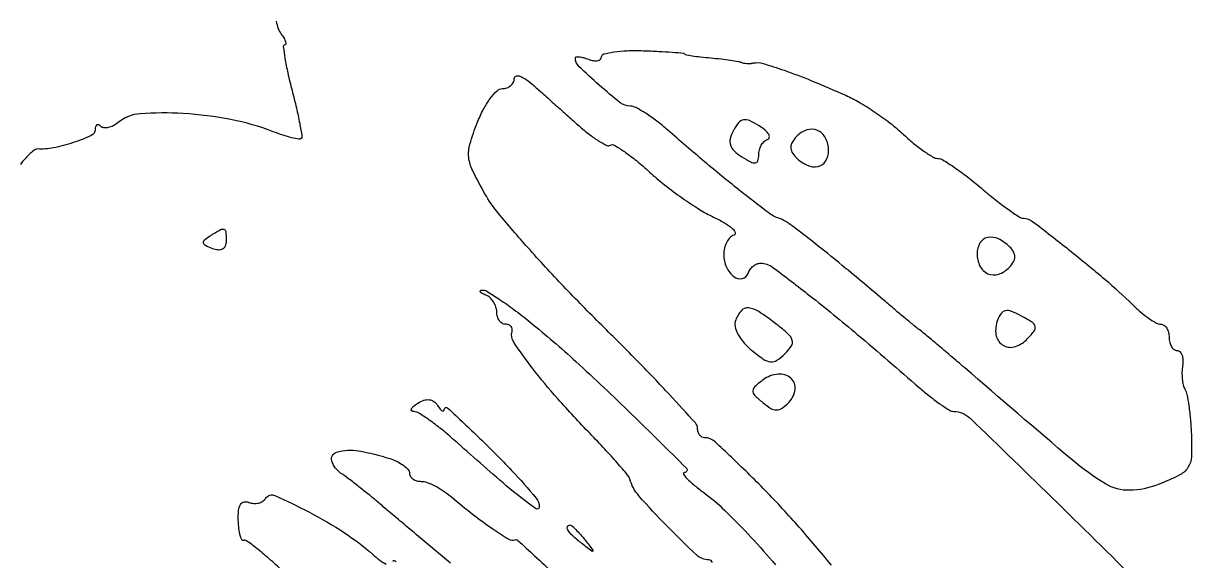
# Model space of a CAD drawing. Extents: x 0 to 367, y 0 to 579.
# Drawn here: x 68.8 to 202.6, y 369.9 to 431.5 of the extents above; entities that cross this region are included whole.
import ezdxf

# ---------------------------------------------------------------- set-up
doc = ezdxf.new("R2010")
doc.units = 0

msp = doc.modelspace()

# ---------------------------------------------------------------- linework, layer by layer
for points in [[(97.724929, 431.720312, 0.036942), (97.974215, 430.872973, 0.070086), (98.31448, 430.25, -0.026022), (98.63442, 429.769909, -0.056861), (98.815327, 429.367188, -0.115795), (98.835796, 429.105399, -0.370212), (98.712957, 429, 0.450324), (98.549783, 428.815653, 0.009622), (98.740498, 427.471473, 0.015459), (99.065389, 425.792118, 0.008976), (99.553682, 423.796503, -0.00689), (100.056353, 421.778625, -0.010743), (100.427804, 420.026216, -0.005175), (100.691882, 418.550188, -0.242621), (100.601857, 418.268524, -0.247261), (100.346896, 418.189487, -0.014391), (99.524141, 418.367413, -0.01912), (98.519147, 418.656394, -0.01267), (97.388688, 419.060821, 0.044116), (92.557467, 420.453878, 0.033473), (87.084235, 421.145144, 0.031829), (82.165466, 421.120931, 0.15732), (79.62641, 420.104911, -0.052025), (79.076358, 419.737602, -0.06759), (78.507635, 419.530107, -0.083229), (78.007954, 419.50571, -0.168598), (77.657991, 419.675343, 0.093748), (77.406963, 419.846509, 0.239266), (77.193285, 419.834059, 0.196516), (77.04725, 419.643865, 0.06678), (77, 419.291667, -0.295933), (76.558974, 418.611779, -0.024463), (74.497957, 417.810026, -0.031251), (72.214785, 417.203635, -0.067495), (70.404126, 417.090628, 0.177551), (70.096613, 417.002538, 0.026094), (69.585549, 416.587056, 0.026761), (69.010963, 416.009142, 0.020089), (68.440737, 415.316589, -0.02272)], [(161.339036, 369.413033, -0.005107), (159.5, 371.57057, 0.012754), (155.740715, 375.846701, 0.01243), (151.736742, 379.963283, 0.00647), (147.998027, 383.527184, 0.189346), (146.794241, 384, -0.128565), (146.49135, 384.079191, -0.100725), (146.233308, 384.301986, -0.089136), (146.059802, 384.635264, -0.075692), (146, 385.028038, 0.186168), (145.741994, 385.696959, 0.002621), (142.774168, 388.937581, 0.006887), (139.227501, 392.665385, 0.004432), (135.018445, 396.893492, -0.007763), (130.638109, 401.352672, -0.008655), (126.557312, 405.789312, -0.008098), (123.211313, 409.681045, -0.044374), (121.635494, 411.958639, -0.015293), (120.23223, 414.615145, -0.087534), (119.792224, 416.140865, -0.098513), (119.92812, 417.642708, -0.021919), (120.768739, 420.093185, -0.027941), (121.455084, 421.589091, -0.037443), (122.248645, 422.852373, -0.041226), (123.03187, 423.748743, -0.19498), (123.65169, 424, 0.085802), (124.166554, 424.089008, 0.093814), (124.603934, 424.344955, 0.100328), (124.896464, 424.726363, 0.114063), (125, 425.174314, -0.336471), (125.201046, 425.439247, -0.158062), (125.656328, 425.42056, -0.0665), (126.378991, 425.037551, -0.027077), (127.25, 424.341374, 0.00004), (128.319916, 423.387041, 0.000019), (129.700359, 422.15602, 0.000019), (131.145179, 420.867785, 0.000026), (132.432073, 419.72057, 0.017813), (133.603623, 418.748906, 0.026706), (134.697538, 417.995075, 0.024896), (135.612077, 417.49522, 0.256406), (136.026915, 417.516634, -0.279582), (136.460532, 417.520247, -0.016539), (137.61409, 416.780874, -0.021036), (138.991365, 415.744412, -0.013594), (140.499367, 414.436715, 0.018525), (142.214753, 412.978562, 0.013491), (144.222161, 411.482418, 0.013664), (146.205687, 410.165263, 0.028957), (147.822942, 409.27973, -0.020659), (149.092542, 408.611681, -0.048602), (149.961406, 407.987685, -0.113866), (150.301281, 407.515707, -0.43653), (150.168418, 407.222806, 0.124767), (149.721411, 406.936288, 0.06837), (149.343223, 406.402056, 0.061359), (149.087036, 405.715036, 0.058657), (149, 404.975684, 0.105823), (149.308058, 403.536444, 0.122906), (150.171531, 402.43824, 0.222023), (151.108992, 402.225704, 0.264693), (151.774316, 402.822949, -0.075209), (152.003923, 403.272857, -0.067335), (152.363868, 403.654241, -0.070382), (152.794393, 403.911907, -0.100026), (153.230341, 404, -0.161831), (154.558127, 403.558689, -0.005924), (158.830041, 400.286776, -0.009008), (164.287509, 395.842119, -0.003947), (171.365558, 389.765973, 0.011879), (172.626626, 388.717694, 0.015832), (173.823135, 387.830375, 0.013067), (174.848904, 387.157878, 0.134536), (175.330222, 387.015973, -0.189034), (177.207149, 386.238089, -0.002136), (187.164323, 376.566919, -0.001495), (197.227317, 366.649945, -0.415479)], [(147.694554, 369.704175, 0.191356), (147.557932, 369.916779, 0.156635), (147.298799, 370, -0.190111), (145.87349, 370.562256, -0.011071), (142.46437, 373.891994, -0.014249), (139.27381, 377.340666, -0.110399), (138.23137, 379.257314, 0.105247), (137.982932, 379.725396, 0.004882), (136.807782, 381.099711, 0.007909), (135.361992, 382.705487, 0.005579), (133.688879, 384.465839, -0.011142), (129.980102, 388.455957, -0.01845), (127.055121, 392.002164, -0.014676), (124.93624, 394.948637, -0.224193), (124.75, 396.156357, 0.118197), (124.766977, 396.477676, 0.136893), (124.632812, 396.75218, 0.1241), (124.362732, 396.935826, 0.087778), (124, 397, -0.140362), (123.618662, 397.109202, -0.099913), (123.29375, 397.416146, -0.085122), (123.074923, 397.8752, -0.068857), (123, 398.416667, 0.080074), (122.906632, 398.995939, 0.064399), (122.632812, 399.565351, 0.065245), (122.227909, 400.039141, 0.087674), (121.75, 400.337719, -0.02502), (121.317305, 400.538028, -0.116805), (121.1115, 400.717133, -0.412486), (121.132294, 400.845694, -0.134136), (121.331703, 400.921053, -0.163931), (121.850275, 400.79945, -0.008881), (123.282477, 399.875247, -0.013077), (124.966092, 398.680957, -0.009111), (126.80471, 397.25, -0.015484), (132.071646, 392.717951, -0.007825), (138.436267, 386.703038, -0.002522), (144.710485, 380.522836, -0.669085), (144.494687, 380, 0.582296), (144.39534, 379.824946, 0.057038), (144.76652, 379.339063, 0.029205), (145.550144, 378.614736, 0.012988), (146.66038, 377.75, -0.033608), (149.117855, 375.667702, -0.01411), (152.144395, 372.561716, -0.00783), (154.92289, 369.448, -0.642275)], [(117.703618, 369.619652, 0.000908), (115.873303, 371.154997, -0.000501), (114.040786, 372.689647, -0.000454), (112.151119, 374.278308, -0.000455), (110.462878, 375.702876, -0.001464), (109.343271, 376.654997, 0.00685), (108.366996, 377.467268, 0.004381), (107.211716, 378.385357, 0.004401), (106.063674, 379.265243, 0.008195), (105.115512, 379.954729, -0.168306), (104.115532, 381.340844, -0.415931), (104.65482, 382.335427, -0.112839), (107.178628, 382.489284, -0.038899), (110.75, 381.609252, -0.035), (111.611266, 381.255897, -0.045306), (112.339062, 380.809828, -0.052452), (112.845532, 380.342511, -0.18217), (113, 379.932612, 0.142981), (113.103823, 379.576969, 0.099612), (113.395678, 379.273955, 0.084221), (113.832112, 379.069801, 0.067475), (114.34699, 379, -0.088944), (115.005704, 378.881888, -0.029573), (115.906898, 378.485937, -0.028362), (116.873639, 377.919753, -0.028726), (117.765797, 377.25, 0.009704), (120.322229, 375.174312, 0.016417), (122.551612, 373.549702, 0.012024), (124.3908, 372.363383, 0.228806), (125.052719, 372.297669, -0.278408), (125.423503, 372.225533, -0.003254), (127.336965, 370.472315, -0.008683), (129.541304, 368.353584, -0.005421)], [(98.456319, 368.735524, 0.008883), (96.903763, 370.148675, 0.01394), (95.515294, 371.301143, 0.007955), (94.333503, 372.197677, 0.276034), (94, 372.229265, -0.416879), (93.800202, 372.30123, -0.045289), (93.617029, 372.811551, -0.034784), (93.473069, 373.582702, -0.018818), (93.398397, 374.545689, -0.032134), (93.425809, 375.66475, -0.112416), (93.646387, 376.347176, -0.2084), (94.050041, 376.637401, -0.145731), (94.616372, 376.593717, 0.074641), (95.165282, 376.472467, 0.075652), (95.722951, 376.518647, 0.081865), (96.203581, 376.720157, 0.114713), (96.530425, 377.049229, -0.375737), (97.5919, 377.375708, -0.015341), (101.485914, 375.489276, -0.023984), (105.544365, 373.112648, -0.037753), (108.75, 370.659523, 0.021943), (109.615489, 369.952763, 0.048699), (110.343561, 369.512784, 0.101017)], [(111.080738, 369.84551, -0.312673), (111.241942, 369.934733, -0.167597), (111.480945, 369.824344, -0.043121)]]:
    msp.add_lwpolyline(points, format="xyb")
for points in [[(144.5, 427.987301, 0.365139), (144.573828, 427.899684, 0.004208), (145.38125, 427.767734, 0.010301), (146.349759, 427.638183, 0.00625), (147.5, 427.52292, -0.006248), (148.685458, 427.404132, -0.008172), (149.765625, 427.264331, -0.006273), (150.662924, 427.121734, -0.072897), (151, 427.011643, 0.072692), (151.255509, 426.928077, 0.029315), (151.621111, 426.886828, 0.028246), (152.026313, 426.887938, 0.031931), (152.412291, 426.935676, -0.119091), (153.489408, 426.881593, -0.012531), (155.906275, 426.101284, -0.013209), (159.039659, 424.908356, -0.006503), (162.962158, 423.235162, -0.028376), (164.507446, 422.444492, -0.015773), (166.299673, 421.317819, -0.015691), (168.047358, 420.059182, -0.024405), (169.462158, 418.857035, 0.015038), (170.698588, 417.765926, 0.019343), (171.901384, 416.843389, 0.017463), (172.944385, 416.159028, 0.135212), (173.5, 416.001081, -0.136375), (174.086537, 415.832896, -0.012282), (175.38125, 414.994066, -0.015245), (176.895012, 413.8905, -0.011325), (178.5, 412.584422, 0.009062), (180.091191, 411.277558, 0.012675), (181.56266, 410.172509, 0.009044), (182.817623, 409.312664, 0.141677), (183.309056, 409.160039, -0.160246), (184.36359, 408.790049, -0.003802), (188.532616, 405.5355, -0.009212), (192.640682, 402.152843, -0.017519), (195.795455, 399.258815, 0.019127), (196.74428, 398.394009, 0.023374), (197.697017, 397.663527, 0.022798), (198.538585, 397.133807, 0.129771), (199.045455, 397, -0.154765), (199.409505, 396.88455, -0.09778), (199.719602, 396.559375, -0.080164), (199.928872, 396.073566, -0.061768), (200, 395.5, 0.058858), (200.067764, 394.92633, 0.077879), (200.267758, 394.440625, 0.096426), (200.563831, 394.115264, 0.161439), (200.911516, 394, -0.202195), (201.236573, 393.862947, -0.107275), (201.472438, 393.485937, -0.077134), (201.582081, 392.919945, -0.049328), (201.541034, 392.25, 0.034437), (201.473623, 391.510613, 0.030319), (201.503482, 390.736402, 0.031553), (201.617454, 390.04014, 0.075585), (201.809192, 389.554773, -0.084344), (202.034287, 388.954601, -0.011999), (202.253221, 387.65207, -0.013371), (202.4356, 386.083997, -0.01104), (202.548219, 384.404826, -0.021596), (202.55263, 381.814325, -0.13614), (202.150978, 380.569445, -0.133688), (201.162079, 379.698115, -0.020549), (198.743093, 378.631219, -0.088011), (195.462785, 377.970625, -0.142497), (192.732328, 378.696793, -0.040471), (188.879247, 381.470411, -0.001863), (176.592672, 392, 0.001432), (174.96598, 393.396505, 0.00173), (173.430463, 394.697959, 0.001468), (172.130721, 395.78537, 0.011794), (171.519657, 396.269647, -0.009171), (170.946998, 396.718617, -0.001726), (169.918274, 397.561985, -0.001846), (168.723328, 398.555984, -0.00169), (167.5, 399.588313, 0.002593), (162.610102, 403.699647, 0.007051), (159.090868, 406.544517, 0.006801), (156.500007, 408.5228, 0.078095), (155.36755, 409.116186, -0.080973), (154.097588, 409.790906, -0.005052), (150.727626, 412.406697, -0.007433), (146.803141, 415.613081, -0.005672), (142.60101, 419.234027, 0.01743), (141.32544, 420.281946, 0.021123), (140.057086, 421.169625, 0.020267), (138.945223, 421.817906, 0.119078), (138.295455, 421.984027, -0.164143), (137.149547, 422.387629, -0.014185), (134.730679, 424.393766, -0.012908), (132.410869, 426.540109, -0.202295), (132, 427.51407, -0.371785), (132.105359, 427.636178, -0.06215), (132.440625, 427.643843, -0.042993), (132.924615, 427.55216, -0.02332), (133.5, 427.361626, 0.048874), (134.07468, 427.20336, 0.089368), (134.559321, 427.206847, 0.139162), (134.877006, 427.365037, 0.211173), (134.999815, 427.643011, -0.341356), (135.252257, 427.969834, -0.027153), (136.395051, 428.202565, -0.027886), (137.928813, 428.342297, -0.016959), (139.749815, 428.344445, -0.003973), (141.571223, 428.270307, -0.006604), (143.104633, 428.175367, -0.001747), (144.422285, 428.071668, -0.390386)], [(150.099887, 419.18664, 0.060249), (149.738194, 418.256993, 0.141851), (149.761151, 417.519844, 0.129355), (150.180864, 416.865371, 0.046292), (151.070118, 416.188284, 0.018083), (152.100475, 415.595484, 0.150978), (152.622881, 415.497054, 0.305163), (152.908418, 415.740421, 0.068253), (153, 416.408193, -0.065881), (153.075429, 416.978175, -0.064426), (153.296649, 417.513581, -0.069852), (153.623721, 417.935036, -0.112876), (154.009869, 418.169956, 0.277728), (154.212728, 418.407289, 0.181469), (154.141435, 418.770946, 0.081512), (153.73005, 419.244476, 0.033663), (153.039638, 419.743172, 0.031865), (151.940371, 420.335934, 0.155723), (151.247821, 420.420753, 0.179655), (150.691115, 420.085064, 0.045347)], [(157.320947, 418.498491, 0.052109), (156.826402, 417.844203, 0.131825), (156.662373, 417.275859, 0.140055), (156.808861, 416.724003, 0.061988), (157.27621, 416.12379, 0.085266), (158.556204, 415.219087, 0.163653), (159.79026, 415.069376, 0.208826), (160.663896, 415.687078, 0.136748), (161, 416.893011, 0.115428), (160.663475, 418.331321, 0.176717), (159.746204, 419.205408, 0.184672), (158.514814, 419.262393, 0.12577)], [(92, 406.531385, -0.093544), (91.891612, 405.957113, -0.176772), (91.583846, 405.608341, -0.15226), (91.084741, 405.509427, -0.065056), (90.416154, 405.670548, -0.027745), (89.631939, 406.02253, -0.234956), (89.410219, 406.325417, -0.265879), (89.531281, 406.657711, -0.034191), (90.166154, 407.123851, -0.009729), (91.35408, 407.844864, -0.212762), (91.749122, 407.88721, -0.305384), (91.960455, 407.617998, -0.01819)], [(178, 405.106989, 0.115428), (178.336525, 403.668679, 0.176717), (179.253796, 402.794592, 0.184672), (180.485186, 402.737607, 0.12577), (181.679053, 403.501509, 0.052109), (182.173598, 404.155797, 0.131825), (182.337627, 404.724141, 0.140055), (182.191139, 405.275997, 0.061988), (181.72379, 405.87621, 0.085266), (180.443796, 406.780913, 0.163653), (179.20974, 406.930624, 0.208826), (178.336104, 406.312922, 0.136748)], [(150.360727, 397.497655, 0.140821), (150.296758, 396.760891, 0.071411), (150.606046, 395.874659, 0.058914), (151.239734, 394.9405, 0.042606), (152.142111, 394.062168, 0.020082), (153.525871, 393.017682, 0.123196), (154.35557, 392.704185, 0.174975), (155.085574, 392.87537, 0.05079), (156, 393.612224, 0.052063), (156.73169, 394.504199, 0.220463), (156.831637, 395.170088, 0.140111), (156.387964, 395.872425, 0.017885), (155, 397.025476, 0.018846), (152.992349, 398.458022, 0.120742), (151.824442, 398.873455, 0.239214), (151.011561, 398.559875, 0.091911)], [(180.352381, 397.475907, 0.127641), (180.165855, 395.824864, 0.208071), (180.89294, 394.643468, 0.217195), (182.222255, 394.400113, 0.135499), (183.623808, 395.195236, 0.025276), (184.511699, 396.177741, 0.221488), (184.652253, 396.731945, 0.204373), (184.322634, 397.223437, 0.021366), (183.101828, 397.945503, 0.02771), (181.960315, 398.477326, 0.13831), (181.264729, 398.551133, 0.195948), (180.768215, 398.242495, 0.065403)], [(153.517295, 390.636305, 0.02351), (152.553901, 389.85982, 0.208796), (152.330023, 389.376426, 0.205195), (152.530441, 388.878581, 0.022649), (153.459888, 388.03329, 0.034299), (154.392978, 387.36128, 0.144247), (155.051542, 387.179681, 0.155218), (155.675397, 387.390188, 0.041652), (156.473977, 388.085903, 0.163622), (157.171663, 389.543212, 0.250334), (156.678332, 390.820994, 0.206022), (155.207873, 391.284572, 0.133386)], [(116.984687, 387.233175, -0.64839), (117.381305, 387.400595, -0.004134), (121.040355, 383.927556, -0.010284), (124.689848, 380.257871, -0.018445), (127.508032, 377.078106, -0.167507), (127.871442, 376.101886, -0.617121), (127.450745, 375.877811, -0.023524), (124.092206, 378.503056, -0.004243), (118.124087, 383.726797, 0.012129), (116.66311, 384.96541, 0.01603), (115.270825, 386.017037, 0.013422), (114.074718, 386.814438, 0.131414), (113.5, 386.99211, -0.183703), (113.262117, 387.093205, -0.325746), (113.226622, 387.293058, -0.108671), (113.47028, 387.600274, -0.029978), (113.973607, 387.962526, -0.058625), (114.661663, 388.292169, -0.11243), (115.267172, 388.35644, -0.129779), (115.782841, 388.152692, -0.092797), (116.208294, 387.697214, 0.026348), (116.502991, 387.2835, 0.090357), (116.750305, 387.067052, 0.307187), (116.904988, 387.075934, 0.227949)], [(133.127555, 372.25, -0.001576), (134.00764, 371.120493, -0.377591), (134, 371, -0.377591), (133.879507, 370.99236, -0.001576), (132.75, 371.872445, -0.017685), (131.693241, 372.76332, -0.065617), (131.130484, 373.426111, -0.241985), (131.09305, 373.806605, -0.307699), (131.377555, 374, -0.184603), (131.589861, 373.91885, -0.013803), (132.047359, 373.485937, -0.017649), (132.574319, 372.920402, -0.012436)]]:
    msp.add_lwpolyline(points, format="xyb", close=True)

doc.saveas('drawing.dxf')
